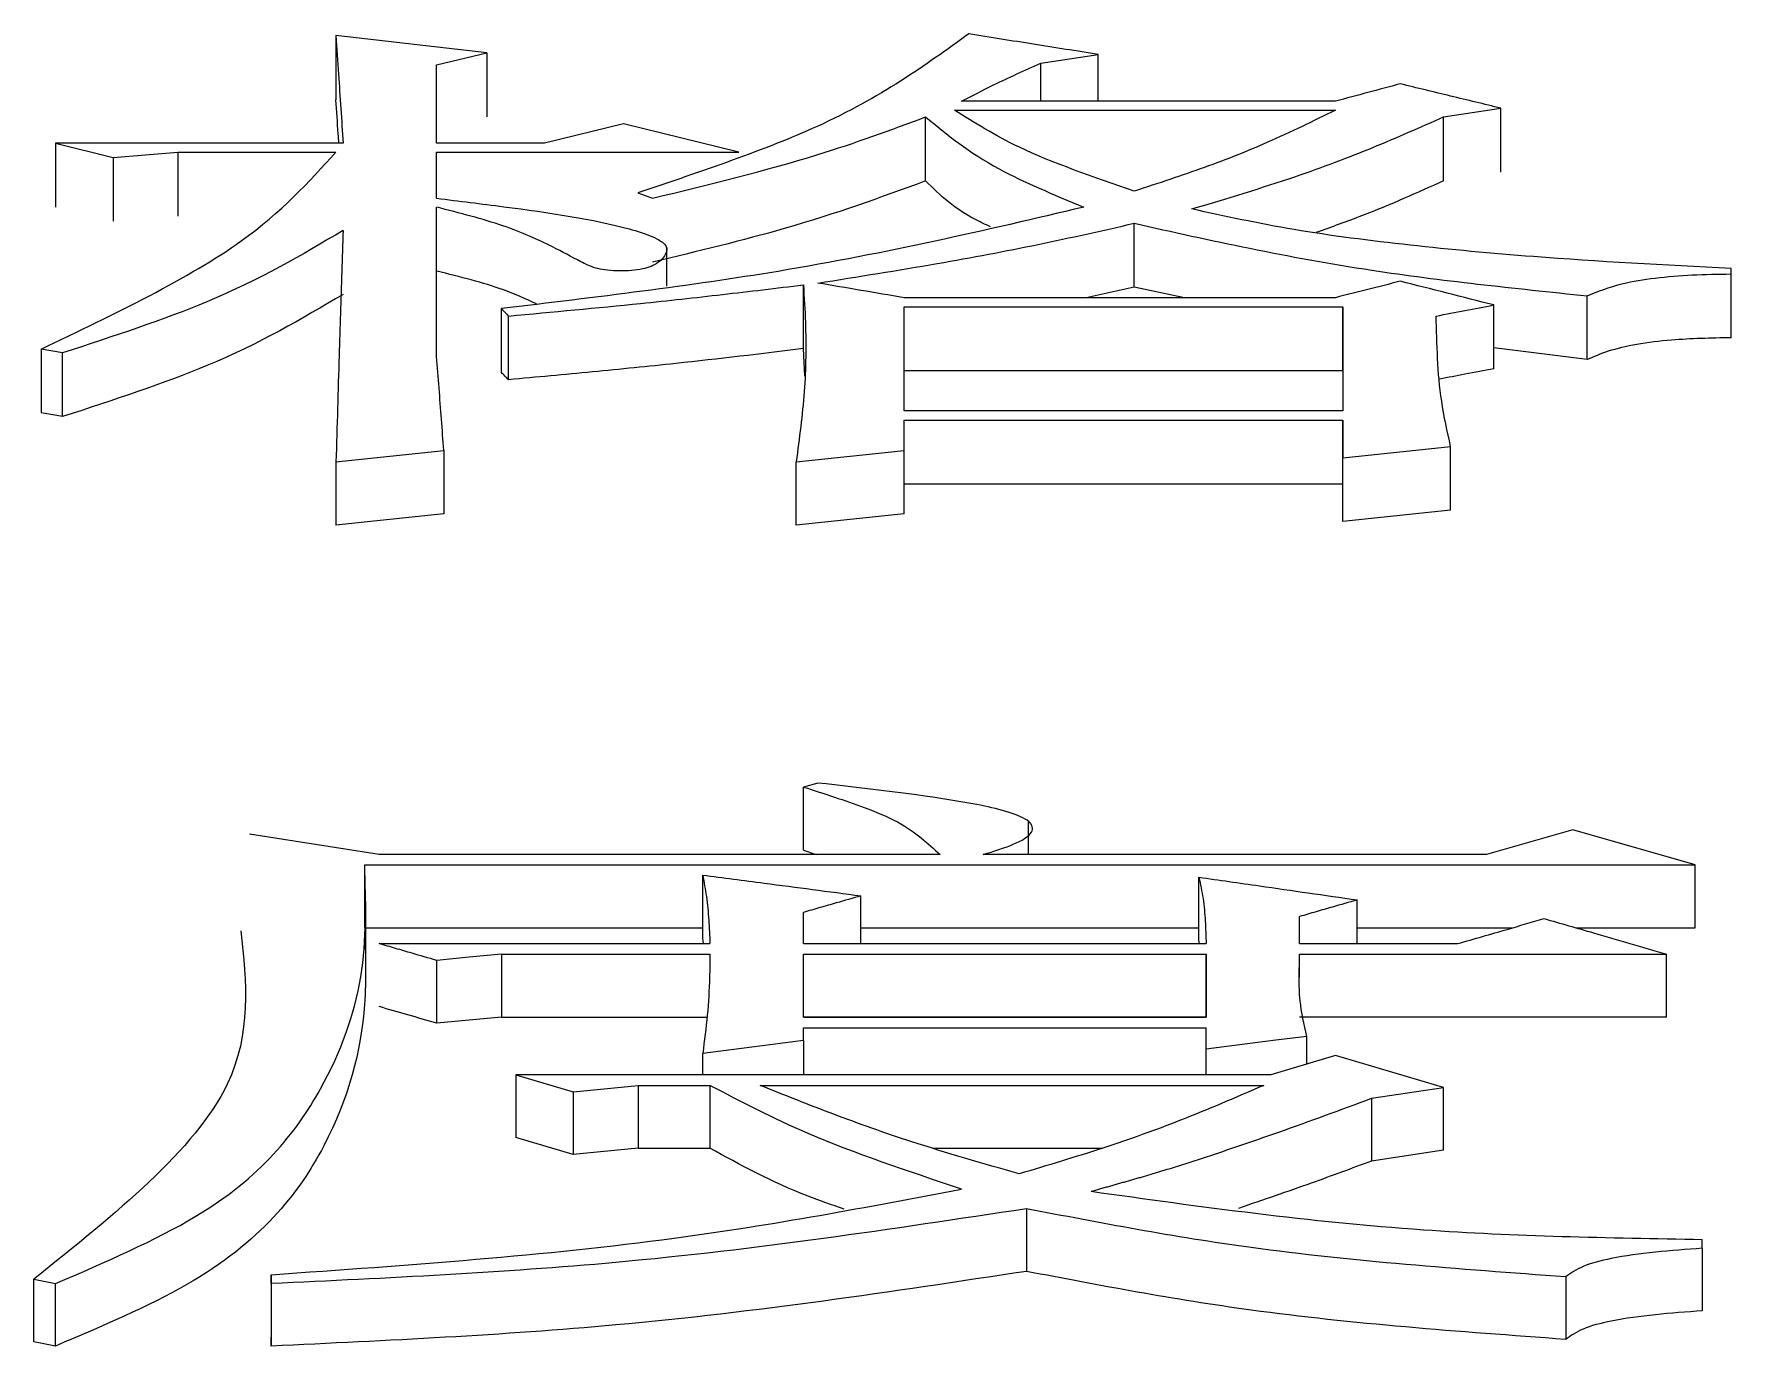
# Model space of a CAD drawing. Header units: millimetres. Extents: x 5231 to 7653, y 7068 to 7959.
# Drawn here: x 6738.689 to 6741.242, y 7418.632 to 7420.606 of the extents above; entities that cross this region are included whole.
import ezdxf

# ---------------------------------------------------------------- set-up
doc = ezdxf.new("R2010")
doc.units = ezdxf.units.MM

msp = doc.modelspace()

# ---------------------------------------------------------------- linework, layer by layer
at = {"color": 7, "linetype": 'Continuous', "lineweight": 25}
for p, q in [((6739.3701, 7420.5781), (6739.143, 7420.6039)), ((6739.143, 7420.6039), (6739.143, 7420.5074)), ((6739.2944, 7420.56), (6739.3701, 7420.5781)), ((6739.2944, 7420.4419), (6739.2944, 7420.56)), ((6740.2031, 7420.5052), (6740.2031, 7420.5625)), ((6740.6466, 7420.5052), (6740.0841, 7420.5052)), ((6740.03, 7420.3852), (6740.03, 7420.4815)), ((6740.0733, 7420.492), (6740.6466, 7420.492)), ((6739.5757, 7420.471), (6739.4567, 7420.4419)), ((6739.7488, 7420.4287), (6739.5757, 7420.471)), ((6738.7211, 7420.4419), (6738.8077, 7420.4207)), ((6739.1538, 7420.4419), (6738.7211, 7420.4419)), ((6738.8077, 7420.4207), (6738.905, 7420.4287)), ((6738.905, 7420.4287), (6739.1429, 7420.4287)), ((6739.4567, 7420.4419), (6739.2944, 7420.4419)), ((6739.2944, 7420.4287), (6739.7488, 7420.4287)), ((6739.2944, 7420.3592), (6739.2944, 7420.4287)), ((6739.2944, 7420.1209), (6739.2944, 7420.3458)), ((6739.6409, 7420.2267), (6739.6409, 7420.2841)), ((6741.2416, 7420.2453), (6741.2416, 7420.2535)), ((6741.2416, 7420.1493), (6741.2416, 7420.2453)), ((6740.3437, 7420.2254), (6740.2713, 7420.2096)), ((6740.4192, 7420.2096), (6740.3437, 7420.2254)), ((6740.6466, 7420.2096), (6739.9976, 7420.2096)), ((6739.9976, 7420.1958), (6740.6574, 7420.1958)), ((6739.9976, 7420.0395), (6739.9976, 7420.1958)), ((6740.6574, 7420.1958), (6740.6574, 7420.0395)), ((6739.3918, 7420.0972), (6739.3918, 7420.1931)), ((6738.7319, 7420.1265), (6738.6994, 7420.1321)), ((6738.6994, 7420.1321), (6738.6994, 7420.0362)), ((6738.7319, 7420.0306), (6738.7319, 7420.1265)), ((6739.8481, 7420.0917), (6739.8461, 7420.1329)), ((6741.0252, 7420.1164), (6740.8846, 7420.1342)), ((6739.9976, 7420.0999), (6740.6574, 7420.0999)), ((6738.7319, 7420.0306), (6738.6995, 7420.0362)), ((6740.6574, 7420.0395), (6739.9976, 7420.0395)), ((6739.9976, 7420.0253), (6740.6574, 7420.0253)), ((6739.9976, 7419.9799), (6739.9976, 7420.0253)), ((6740.6574, 7420.0253), (6740.6574, 7419.9684)), ((6739.143, 7419.9627), (6739.3053, 7419.9799)), ((6739.3053, 7419.9799), (6739.3053, 7419.8842)), ((6740.6574, 7419.8728), (6740.6574, 7419.9684)), ((6739.8353, 7419.8671), (6739.8353, 7419.9627)), ((6739.9976, 7419.9296), (6740.6574, 7419.9296)), ((6740.6574, 7419.8728), (6740.6574, 7419.9296)), ((6739.3053, 7419.8842), (6739.143, 7419.8671)), ((6739.8678, 7419.4793), (6739.8462, 7419.4732)), ((6739.2079, 7419.3718), (6739.0132, 7419.4026)), ((6740.1849, 7419.3717), (6740.1849, 7419.4215)), ((6741.0036, 7419.4088), (6740.8738, 7419.3717)), ((6741.1875, 7419.3563), (6741.0036, 7419.4088)), ((6739.8462, 7419.3782), (6739.8654, 7419.3717)), ((6739.1862, 7419.3563), (6741.1875, 7419.3563)), ((6739.1862, 7419.2614), (6739.1862, 7419.3563)), ((6740.0517, 7419.3717), (6739.2079, 7419.3718)), ((6740.8738, 7419.3717), (6740.1166, 7419.3717)), ((6739.188, 7419.2052), (6739.188, 7419.3009)), ((6739.8462, 7419.2376), (6739.8462, 7419.2847)), ((6740.5926, 7419.2376), (6740.5926, 7419.2784)), ((6739.188, 7419.2614), (6739.6947, 7419.2614)), ((6739.9327, 7419.2614), (6740.4411, 7419.2614)), ((6740.6791, 7419.2614), (6740.9125, 7419.2614)), ((6741.0082, 7419.2614), (6741.1875, 7419.2614)), ((6739.2079, 7419.2376), (6739.7055, 7419.2376)), ((6739.6961, 7419.2376), (6739.6947, 7419.2459)), ((6739.8462, 7419.2376), (6740.4519, 7419.2376)), ((6740.4421, 7419.2376), (6740.4411, 7419.2428)), ((6740.5926, 7419.2376), (6740.8305, 7419.2376)), ((6739.3918, 7419.2219), (6739.7055, 7419.2219)), ((6739.3918, 7419.2219), (6739.3918, 7419.1272)), ((6739.8462, 7419.2219), (6740.4519, 7419.2219)), ((6739.8462, 7419.1269), (6739.8462, 7419.2219)), ((6740.4519, 7419.1269), (6740.4519, 7419.2219)), ((6740.4519, 7419.2219), (6740.4519, 7419.1272)), ((6740.5926, 7419.2219), (6741.1442, 7419.2219)), ((6740.5926, 7419.1873), (6740.5926, 7419.2219)), ((6739.3918, 7419.1272), (6739.7012, 7419.1272)), ((6740.4519, 7419.1272), (6739.8462, 7419.1272)), ((6739.8462, 7419.1269), (6740.4519, 7419.1269)), ((6741.1442, 7419.1272), (6740.5926, 7419.1272)), ((6739.8462, 7419.1109), (6740.4519, 7419.1109)), ((6739.8462, 7419.0917), (6739.8462, 7419.1109)), ((6740.4519, 7419.0789), (6740.4519, 7419.1109)), ((6740.6034, 7419.0565), (6740.6034, 7419.0981)), ((6739.6947, 7419.0404), (6739.6947, 7419.0725)), ((6739.8462, 7419.0917), (6739.8462, 7419.0404)), ((6740.4519, 7419.0404), (6740.4519, 7419.0789)), ((6740.6467, 7419.0693), (6740.5493, 7419.0404)), ((6740.8089, 7419.0211), (6740.6467, 7419.0693)), ((6739.4135, 7419.0404), (6739.5, 7419.0146)), ((6740.5493, 7419.0404), (6739.4135, 7419.0404)), ((6739.5, 7419.0146), (6739.5974, 7419.0243)), ((6739.5974, 7419.0243), (6739.7056, 7419.0243)), ((6739.5974, 7419.0243), (6739.5974, 7418.9299)), ((6739.7056, 7419.0243), (6739.7056, 7418.9299)), ((6739.7813, 7419.0243), (6740.5385, 7419.0243)), ((6740.7007, 7419.0049), (6740.8089, 7419.0211)), ((6740.7007, 7419.0049), (6740.7007, 7418.9105)), ((6739.5, 7418.9202), (6739.4135, 7418.946)), ((6739.5974, 7418.9299), (6739.5, 7418.9202)), ((6739.5974, 7418.9299), (6739.7056, 7418.9299)), ((6740.0414, 7418.9299), (6740.2963, 7418.9299)), ((6740.8089, 7418.9267), (6740.7007, 7418.9105)), ((6740.1815, 7418.8387), (6740.1815, 7418.7445)), ((6741.1983, 7418.7792), (6741.1983, 7418.7925)), ((6741.1983, 7418.7792), (6741.1983, 7418.6851)), ((6739.0457, 7418.7395), (6739.0457, 7418.6454)), ((6739.0457, 7418.7261), (6739.0457, 7418.7394)), ((6738.6887, 7418.7328), (6738.7212, 7418.7261)), ((6738.6887, 7418.6387), (6738.6887, 7418.7328)), ((6738.7212, 7418.6321), (6738.7212, 7418.7261)), ((6739.0457, 7418.7261), (6739.0457, 7418.6321)), ((6738.7212, 7418.6321), (6738.6887, 7418.6387)), ((6739.0457, 7418.6321), (6739.0457, 7418.6454))]:
    msp.add_line(p, q, dxfattribs=at)
at = {"color": 7, "linetype": 'Continuous', "lineweight": 25, "flags": 128}
for points in [[(6739.3701, 7420.5781), (6739.3701, 7420.5241), (6739.3701, 7420.4816)], [(6740.2031, 7420.5625), (6740.2463, 7420.569), (6740.2896, 7420.5755)], [(6740.2896, 7420.5052), (6740.2896, 7420.5331), (6740.2896, 7420.5755)], [(6740.8089, 7420.4815), (6740.8521, 7420.4881), (6740.8954, 7420.4947)], [(6740.8089, 7420.3852), (6740.8089, 7420.4391), (6740.8089, 7420.4815)], [(6740.8954, 7420.3983), (6740.8954, 7420.4523), (6740.8954, 7420.4947)], [(6738.7211, 7420.4419), (6738.7211, 7420.388), (6738.7211, 7420.3457)], [(6738.905, 7420.4287), (6738.905, 7420.3748), (6738.905, 7420.3324)], [(6738.8077, 7420.4207), (6738.8077, 7420.3668), (6738.8077, 7420.3245)], [(6739.5973, 7420.3673), (6739.6081, 7420.3632), (6739.619, 7420.3592)], [(6740.3438, 7420.2254), (6740.3438, 7420.2504), (6740.3438, 7420.2754), (6740.3438, 7420.3215)], [(6739.8461, 7420.1329), (6739.8461, 7420.1866), (6739.8461, 7420.2288)], [(6740.6574, 7420.0999), (6740.6574, 7420.1536), (6740.6574, 7420.1958)], [(6740.8846, 7420.1026), (6740.8846, 7420.1564), (6740.8846, 7420.1986)], [(6741.0252, 7420.1164), (6741.0252, 7420.1431), (6741.0252, 7420.1698), (6741.0252, 7420.2124)], [(6739.4026, 7420.0861), (6739.4026, 7420.1398), (6739.4026, 7420.182)], [(6740.6574, 7419.9296), (6740.6574, 7419.9832), (6740.6574, 7420.0253)], [(6739.8353, 7419.9627), (6739.9164, 7419.9713), (6739.9976, 7419.9799)], [(6739.9976, 7419.8842), (6739.9976, 7419.9378), (6739.9976, 7419.9799)], [(6740.6574, 7419.9684), (6740.7386, 7419.977), (6740.8197, 7419.9856)], [(6740.8197, 7419.8899), (6740.8197, 7419.9435), (6740.8197, 7419.9856)], [(6739.143, 7419.9627), (6739.143, 7419.9092), (6739.143, 7419.8671)], [(6740.8197, 7419.8899), (6740.7386, 7419.8813), (6740.6574, 7419.8728)], [(6739.9976, 7419.8842), (6739.9164, 7419.8756), (6739.8353, 7419.8671)], [(6739.8462, 7419.3782), (6739.8461, 7419.4115), (6739.8461, 7419.4423), (6739.8462, 7419.4732)], [(6741.1875, 7419.2614), (6741.1875, 7419.3145), (6741.1875, 7419.3563)], [(6739.6947, 7419.2459), (6739.6947, 7419.299), (6739.6947, 7419.3408)], [(6740.4411, 7419.2428), (6740.4411, 7419.2959), (6740.4411, 7419.3376)], [(6739.9327, 7419.2376), (6739.9327, 7419.2679), (6739.9327, 7419.3096)], [(6740.6791, 7419.2376), (6740.6791, 7419.2617), (6740.6791, 7419.3034)], [(6739.3918, 7419.2219), (6739.3432, 7419.2172), (6739.3188, 7419.2148), (6739.2945, 7419.2124)], [(6739.2945, 7419.1178), (6739.2945, 7419.1708), (6739.2945, 7419.2124)], [(6741.1442, 7419.1272), (6741.1442, 7419.1802), (6741.1442, 7419.2219)], [(6739.3918, 7419.1272), (6739.3432, 7419.1225), (6739.2945, 7419.1178)], [(6740.4519, 7419.0404), (6740.4519, 7419.0693), (6740.4519, 7419.1109)], [(6740.6034, 7419.0981), (6740.5568, 7419.0922), (6740.5102, 7419.0863), (6740.4519, 7419.0789)], [(6739.8462, 7419.0917), (6739.7996, 7419.0858), (6739.7529, 7419.0799), (6739.6947, 7419.0725)], [(6739.4135, 7419.0404), (6739.4135, 7418.9875), (6739.4135, 7418.946)], [(6740.8089, 7418.9267), (6740.8089, 7418.9795), (6740.8089, 7419.0211)], [(6739.5, 7419.0146), (6739.5, 7418.9618), (6739.5, 7418.9202)], [(6740.9928, 7418.7361), (6740.9928, 7418.7099), (6740.9928, 7418.6837), (6740.9928, 7418.6421)]]:
    msp.add_lwpolyline(points, dxfattribs=at)
at = {"color": 7, "linetype": 'Continuous', "lineweight": 25}
for points, knots in [([(6739.143, 7420.6039), (6739.1443, 7420.5846), (6739.1467, 7420.5483), (6739.1503, 7420.4943), (6739.1526, 7420.4594), (6739.1538, 7420.4419)], [0, 0, 0, 0, 0.360863, 0.680431, 1, 1, 1, 1]), ([(6740.0949, 7420.6065), (6740.0289, 7420.5588), (6739.9102, 7420.4729), (6739.6935, 7420.3998), (6739.5972, 7420.3673)], [0, 0, 0, 0, 0.555743, 1, 1, 1, 1]), ([(6740.2896, 7420.5755), (6740.2572, 7420.5807), (6740.1923, 7420.591), (6740.1274, 7420.6013), (6740.0949, 7420.6065)], [0, 0, 0, 0, 0.500001, 1, 1, 1, 1]), ([(6740.0841, 7420.5052), (6740.0998, 7420.5134), (6740.1264, 7420.5273), (6740.167, 7420.5462), (6740.1911, 7420.5571), (6740.2031, 7420.5625)], [0, 0, 0, 0, 0.420893, 0.710402, 1, 1, 1, 1]), ([(6740.7439, 7420.5313), (6740.7277, 7420.527), (6740.6953, 7420.5183), (6740.6628, 7420.5095), (6740.6466, 7420.5052)], [0, 0, 0, 0, 0.500001, 1, 1, 1, 1]), ([(6740.8954, 7420.4947), (6740.8701, 7420.5008), (6740.8197, 7420.513), (6740.7692, 7420.5252), (6740.7439, 7420.5313)], [0, 0, 0, 0, 0.500001, 1, 1, 1, 1]), ([(6739.1474, 7420.4419), (6739.1471, 7420.4467), (6739.1456, 7420.4687), (6739.1441, 7420.4904), (6739.143, 7420.5074)], [0, 0, 0, 0, 0.217429, 1, 1, 1, 1]), ([(6739.619, 7420.3592), (6739.705, 7420.3802), (6739.8576, 7420.4175), (6739.9776, 7420.4621), (6740.03, 7420.4815)], [0, 0, 0, 0, 0.56336, 1, 1, 1, 1]), ([(6740.03, 7420.4815), (6740.0623, 7420.455), (6740.1202, 7420.4072), (6740.2226, 7420.3647), (6740.268, 7420.3458)], [0, 0, 0, 0, 0.556662, 1, 1, 1, 1]), ([(6740.3437, 7420.3699), (6740.2819, 7420.3913), (6740.1721, 7420.4292), (6740.1033, 7420.4729), (6740.0733, 7420.492)], [0, 0, 0, 0, 0.563444, 1, 1, 1, 1]), ([(6740.6466, 7420.492), (6740.6133, 7420.4755), (6740.5534, 7420.4458), (6740.4514, 7420.405), (6740.3797, 7420.3817), (6740.3437, 7420.3699)], [0, 0, 0, 0, 0.385333, 0.691685, 1, 1, 1, 1]), ([(6740.4303, 7420.3431), (6740.4834, 7420.359), (6740.5814, 7420.3884), (6740.7048, 7420.4354), (6740.7741, 7420.4661), (6740.8089, 7420.4815)], [0, 0, 0, 0, 0.37017, 0.684341, 1, 1, 1, 1]), ([(6738.6994, 7420.1321), (6738.8108, 7420.1855), (6739.0088, 7420.2805), (6739.1021, 7420.3836), (6739.1429, 7420.4287)], [0, 0, 0, 0, 0.562636, 1, 1, 1, 1]), ([(6740.03, 7420.3852), (6739.9624, 7420.3605), (6739.8408, 7420.3162), (6739.6871, 7420.2794), (6739.619, 7420.263)], [0, 0, 0, 0, 0.55642, 1, 1, 1, 1]), ([(6740.1274, 7420.3163), (6740.1221, 7420.3187), (6740.0757, 7420.3402), (6740.0515, 7420.364), (6740.03, 7420.3852)], [0, 0, 0, 0, 0.112995, 1, 1, 1, 1]), ([(6740.8089, 7420.3852), (6740.7693, 7420.3674), (6740.7102, 7420.3409), (6740.6407, 7420.3159), (6740.6177, 7420.3077)], [0, 0, 0, 0, 0.669316, 1, 1, 1, 1]), ([(6739.2944, 7420.3592), (6739.3281, 7420.355), (6739.4295, 7420.3425), (6739.5475, 7420.3253), (6739.6205, 7420.3021), (6739.6432, 7420.2884), (6739.6396, 7420.274), (6739.6302, 7420.2631), (6739.6153, 7420.2556), (6739.6008, 7420.2518), (6739.5835, 7420.2499), (6739.565, 7420.2496), (6739.5474, 7420.251), (6739.5273, 7420.2555), (6739.5031, 7420.2678), (6739.4631, 7420.2899), (6739.3976, 7420.3193), (6739.3292, 7420.3369), (6739.2945, 7420.3458)], [0, 0, 0, 0, 0.104455, 0.314538, 0.365413, 0.416689, 0.461691, 0.509286, 0.529557, 0.546773, 0.564037, 0.580954, 0.598429, 0.614262, 0.652197, 0.737834, 0.86664, 1, 1, 1, 1]), ([(6740.268, 7420.3458), (6740.1203, 7420.3112), (6739.8542, 7420.2488), (6739.5341, 7420.2102), (6739.3918, 7420.1931)], [0, 0, 0, 0, 0.555385, 1, 1, 1, 1]), ([(6739.8678, 7420.2316), (6739.9282, 7420.2412), (6740.0418, 7420.2592), (6740.2011, 7420.2892), (6740.2961, 7420.3107), (6740.3437, 7420.3215)], [0, 0, 0, 0, 0.361618, 0.679963, 1, 1, 1, 1]), ([(6740.3437, 7420.3215), (6740.4587, 7420.2959), (6740.6659, 7420.2498), (6740.9145, 7420.2239), (6741.0252, 7420.2124)], [0, 0, 0, 0, 0.554843, 1, 1, 1, 1]), ([(6741.2416, 7420.2535), (6741.1417, 7420.2587), (6740.9776, 7420.2672), (6740.7582, 7420.2877), (6740.5812, 7420.3102), (6740.4803, 7420.3322), (6740.4303, 7420.3431)], [0, 0, 0, 0, 0.344082, 0.565383, 0.784584, 1, 1, 1, 1]), ([(6739.1538, 7420.3107), (6739.0917, 7420.2739), (6738.9802, 7420.2078), (6738.8082, 7420.1515), (6738.7319, 7420.1265)], [0, 0, 0, 0, 0.556097, 1, 1, 1, 1]), ([(6739.1538, 7420.3107), (6739.1531, 7420.29), (6739.1511, 7420.228), (6739.1474, 7420.1129), (6739.1446, 7420.0162), (6739.143, 7419.9627)], [0, 0, 0, 0, 0.182547, 0.547641, 1, 1, 1, 1]), ([(6739.4446, 7420.2002), (6739.4286, 7420.2076), (6739.3881, 7420.2263), (6739.3298, 7420.2408), (6739.2945, 7420.2496)], [0, 0, 0, 0, 0.395631, 1, 1, 1, 1]), ([(6741.0252, 7420.2124), (6741.0414, 7420.219), (6741.0685, 7420.2301), (6741.127, 7420.2398), (6741.1829, 7420.2446), (6741.2219, 7420.2451), (6741.2416, 7420.2453)], [0, 0, 0, 0, 0.328374, 0.548346, 0.773135, 1, 1, 1, 1]), ([(6739.4026, 7420.182), (6739.4691, 7420.1881), (6739.5775, 7420.1981), (6739.7247, 7420.2142), (6739.8056, 7420.224), (6739.8461, 7420.2288)], [0, 0, 0, 0, 0.442714, 0.721209, 1, 1, 1, 1]), ([(6739.8461, 7420.2288), (6739.8473, 7420.21), (6739.8506, 7420.157), (6739.8495, 7420.0686), (6739.84, 7419.998), (6739.8353, 7419.9627)], [0, 0, 0, 0, 0.2166413, 0.6081517, 1, 1, 1, 1]), ([(6739.9976, 7420.2096), (6739.9759, 7420.2133), (6739.9327, 7420.2206), (6739.8894, 7420.2279), (6739.8678, 7420.2316)], [0, 0, 0, 0, 0.500001, 1, 1, 1, 1]), ([(6740.744, 7420.2343), (6740.7277, 7420.2302), (6740.6953, 7420.222), (6740.6628, 7420.2137), (6740.6466, 7420.2096)], [0, 0, 0, 0, 0.500001, 1, 1, 1, 1]), ([(6740.8846, 7420.1986), (6740.8611, 7420.2045), (6740.8143, 7420.2165), (6740.7674, 7420.2284), (6740.744, 7420.2343)], [0, 0, 0, 0, 0.500001, 1, 1, 1, 1]), ([(6739.1538, 7420.2146), (6739.0917, 7420.1778), (6738.9802, 7420.1118), (6738.8082, 7420.0556), (6738.7319, 7420.0306)], [0, 0, 0, 0, 0.5560424, 1, 1, 1, 1]), ([(6740.798, 7420.182), (6740.8125, 7420.1848), (6740.8413, 7420.1903), (6740.8702, 7420.1958), (6740.8846, 7420.1986)], [0, 0, 0, 0, 0.5000023, 1, 1, 1, 1]), ([(6739.3918, 7420.1931), (6739.3936, 7420.1912), (6739.3972, 7420.1876), (6739.4008, 7420.1839), (6739.4026, 7420.182)], [0, 0, 0, 0, 0.5000028, 1, 1, 1, 1]), ([(6740.8197, 7419.9856), (6740.8147, 7420.0083), (6740.8049, 7420.0528), (6740.7995, 7420.1183), (6740.7985, 7420.1608), (6740.798, 7420.182)], [0, 0, 0, 0, 0.343687, 0.671772, 1, 1, 1, 1]), ([(6741.2416, 7420.1493), (6741.2112, 7420.1487), (6741.1616, 7420.1478), (6741.0988, 7420.1398), (6741.0549, 7420.1296), (6741.035, 7420.1207), (6741.0252, 7420.1164)], [0, 0, 0, 0, 0.348919, 0.571355, 0.788309, 1, 1, 1, 1]), ([(6739.3053, 7419.9799), (6739.3041, 7419.9955), (6739.3017, 7420.027), (6739.2981, 7420.074), (6739.2957, 7420.1053), (6739.2944, 7420.1209)], [0, 0, 0, 0, 0.329553, 0.664776, 1, 1, 1, 1]), ([(6739.8461, 7420.1329), (6739.7825, 7420.1252), (6739.6781, 7420.1125), (6739.5289, 7420.0979), (6739.4447, 7420.09), (6739.4026, 7420.0861)], [0, 0, 0, 0, 0.438491, 0.719172, 1, 1, 1, 1]), ([(6740.8846, 7420.1026), (6740.8702, 7420.0999), (6740.843, 7420.0947), (6740.8158, 7420.0895), (6740.8031, 7420.0871)], [0, 0, 0, 0, 0.5311121, 1, 1, 1, 1]), ([(6740.1166, 7419.3717), (6740.1324, 7419.3766), (6740.1636, 7419.3862), (6740.1938, 7419.4036), (6740.1897, 7419.4222), (6740.145, 7419.4405), (6740.0353, 7419.4603), (6739.9344, 7419.4718), (6739.8678, 7419.4793)], [0, 0, 0, 0, 0.119334, 0.235111, 0.326467, 0.420991, 0.617682, 1, 1, 1, 1]), ([(6739.8462, 7419.4732), (6739.8775, 7419.4632), (6739.9289, 7419.4469), (6739.9903, 7419.4214), (6740.0243, 7419.3968), (6740.0426, 7419.3801), (6740.0517, 7419.3717)], [0, 0, 0, 0, 0.345509, 0.566176, 0.783683, 1, 1, 1, 1]), ([(6738.7212, 7418.7261), (6738.7967, 7418.7588), (6738.9981, 7418.8458), (6739.1281, 7419.0102), (6739.1912, 7419.1888), (6739.1879, 7419.3002), (6739.1862, 7419.3563)], [0, 0, 0, 0, 0.180535, 0.481186, 0.738841, 1, 1, 1, 1]), ([(6739.6947, 7419.3408), (6739.6967, 7419.33), (6739.7008, 7419.3075), (6739.7041, 7419.2732), (6739.7051, 7419.2495), (6739.7055, 7419.2376)], [0, 0, 0, 0, 0.314831, 0.657355, 1, 1, 1, 1]), ([(6739.6947, 7419.3408), (6739.7255, 7419.3367), (6739.7806, 7419.3295), (6739.8599, 7419.3192), (6739.9084, 7419.3128), (6739.9327, 7419.3096)], [0, 0, 0, 0, 0.388596, 0.694298, 1, 1, 1, 1]), ([(6740.4411, 7419.3376), (6740.4434, 7419.327), (6740.448, 7419.3051), (6740.4509, 7419.2717), (6740.4516, 7419.249), (6740.4519, 7419.2376)], [0, 0, 0, 0, 0.32175, 0.660795, 1, 1, 1, 1]), ([(6740.4411, 7419.3376), (6740.4715, 7419.3333), (6740.5263, 7419.3254), (6740.6057, 7419.314), (6740.6546, 7419.3069), (6740.6791, 7419.3034)], [0, 0, 0, 0, 0.382821, 0.69141, 1, 1, 1, 1]), ([(6739.9327, 7419.3096), (6739.9203, 7419.3061), (6739.8997, 7419.3001), (6739.8709, 7419.2918), (6739.8544, 7419.287), (6739.8462, 7419.2847)], [0, 0, 0, 0, 0.4283649, 0.7141826, 1, 1, 1, 1]), ([(6740.6791, 7419.3034), (6740.6667, 7419.2998), (6740.6461, 7419.2939), (6740.6173, 7419.2856), (6740.6008, 7419.2808), (6740.5926, 7419.2784)], [0, 0, 0, 0, 0.428365, 0.714183, 1, 1, 1, 1]), ([(6740.8305, 7419.2376), (6740.8429, 7419.2412), (6740.8676, 7419.2484), (6740.9109, 7419.2609), (6740.9418, 7419.2699), (6740.9603, 7419.2753)], [0, 0, 0, 0, 0.285577, 0.571153, 1, 1, 1, 1]), ([(6740.9603, 7419.2753), (6740.9851, 7419.2681), (6741.0281, 7419.2557), (6741.0894, 7419.2379), (6741.1259, 7419.2272), (6741.1442, 7419.2219)], [0, 0, 0, 0, 0.403163, 0.701581, 1, 1, 1, 1]), ([(6739.0001, 7419.2567), (6739.0081, 7419.1796), (6739.0264, 7419.0031), (6738.8103, 7418.8302), (6738.6887, 7418.7328)], [0, 0, 0, 0, 0.436871, 1, 1, 1, 1]), ([(6739.1862, 7419.2614), (6739.1875, 7419.223), (6739.1909, 7419.1149), (6739.144, 7418.9338), (6738.9996, 7418.7507), (6738.7913, 7418.662), (6738.7212, 7418.6321)], [0, 0, 0, 0, 0.179534, 0.505448, 0.833515, 1, 1, 1, 1]), ([(6739.2945, 7419.2124), (6739.2821, 7419.216), (6739.2615, 7419.222), (6739.2327, 7419.2304), (6739.2162, 7419.2352), (6739.2079, 7419.2376)], [0, 0, 0, 0, 0.42836, 0.71418, 1, 1, 1, 1]), ([(6739.7055, 7419.2219), (6739.7054, 7419.2103), (6739.7051, 7419.1798), (6739.7023, 7419.13), (6739.6972, 7419.0917), (6739.6947, 7419.0725)], [0, 0, 0, 0, 0.234829, 0.617337, 1, 1, 1, 1]), ([(6740.6034, 7419.0981), (6740.5993, 7419.116), (6740.5925, 7419.1456), (6740.5917, 7419.1869), (6740.5923, 7419.2102), (6740.5926, 7419.2219)], [0, 0, 0, 0, 0.430957, 0.715413, 1, 1, 1, 1]), ([(6739.2945, 7419.1178), (6739.2801, 7419.122), (6739.2512, 7419.1304), (6739.2224, 7419.1387), (6739.2079, 7419.1429)], [0, 0, 0, 0, 0.499999, 1, 1, 1, 1]), ([(6740.0841, 7418.8683), (6740.0034, 7418.8952), (6739.8603, 7418.9431), (6739.7526, 7418.9996), (6739.7056, 7419.0243)], [0, 0, 0, 0, 0.5632901, 1, 1, 1, 1]), ([(6740.1707, 7418.8912), (6740.1158, 7418.9069), (6740.0177, 7418.9352), (6739.8903, 7418.9806), (6739.8177, 7419.0097), (6739.7813, 7419.0243)], [0, 0, 0, 0, 0.387466, 0.693166, 1, 1, 1, 1]), ([(6740.5385, 7419.0243), (6740.4972, 7419.0064), (6740.4216, 7418.9737), (6740.298, 7418.9292), (6740.2132, 7418.9039), (6740.1707, 7418.8912)], [0, 0, 0, 0, 0.374499, 0.686278, 1, 1, 1, 1]), ([(6740.2789, 7418.865), (6740.2833, 7418.8662), (6740.2899, 7418.8681), (6740.2988, 7418.8705), (6740.3054, 7418.8724), (6740.312, 7418.8743), (6740.3186, 7418.8761), (6740.3252, 7418.878), (6740.3317, 7418.8799), (6740.3383, 7418.8817), (6740.3449, 7418.8836), (6740.3514, 7418.8855), (6740.3601, 7418.888), (6740.3687, 7418.8906), (6740.3774, 7418.8931), (6740.3838, 7418.8951), (6740.3966, 7418.899), (6740.4408, 7418.9127), (6740.4975, 7418.9319), (6740.5933, 7418.9651), (6740.6547, 7418.9878), (6740.7007, 7419.0049)], [0, 0, 0, 0, 0.0289044, 0.0433847, 0.0578649, 0.0723452, 0.0868255, 0.1013058, 0.1157861, 0.1302664, 0.1447467, 0.159227, 0.1737073, 0.2026681, 0.2171484, 0.2316287, 0.246109, 0.3040332, 0.5357914, 0.6516367, 1, 1, 1, 1]), ([(6739.9073, 7418.8381), (6739.889, 7418.8445), (6739.8098, 7418.8722), (6739.7509, 7418.9048), (6739.7056, 7418.9299)], [0, 0, 0, 0, 0.231558, 1, 1, 1, 1]), ([(6740.7007, 7418.9105), (6740.6708, 7418.8994), (6740.6059, 7418.8752), (6740.5376, 7418.8519), (6740.5007, 7418.8393)], [0, 0, 0, 0, 0.461513, 1, 1, 1, 1]), ([(6739.0457, 7418.7395), (6739.252, 7418.754), (6739.618, 7418.7797), (6739.9425, 7418.8414), (6740.0841, 7418.8683)], [0, 0, 0, 0, 0.563872, 1, 1, 1, 1]), ([(6740.2789, 7418.865), (6740.4432, 7418.842), (6740.7385, 7418.8008), (6741.057, 7418.795), (6741.1983, 7418.7925)], [0, 0, 0, 0, 0.55643, 1, 1, 1, 1]), ([(6740.1815, 7418.8387), (6739.9788, 7418.8079), (6739.615, 7418.7528), (6739.2204, 7418.7343), (6739.0457, 7418.7261)], [0, 0, 0, 0, 0.557128, 1, 1, 1, 1]), ([(6740.9928, 7418.7361), (6740.8317, 7418.7479), (6740.5458, 7418.7688), (6740.2922, 7418.8175), (6740.1815, 7418.8387)], [0, 0, 0, 0, 0.5636828, 1, 1, 1, 1]), ([(6741.1983, 7418.7792), (6741.1508, 7418.7757), (6741.085, 7418.7708), (6741.0159, 7418.7529), (6741.0004, 7418.7416), (6740.9928, 7418.7361)], [0, 0, 0, 0, 0.571287, 0.789427, 1, 1, 1, 1]), ([(6740.1815, 7418.7445), (6739.9788, 7418.7138), (6739.615, 7418.6587), (6739.2204, 7418.6403), (6739.0457, 7418.6321)], [0, 0, 0, 0, 0.557096, 1, 1, 1, 1]), ([(6740.9928, 7418.6421), (6740.8317, 7418.6538), (6740.5458, 7418.6747), (6740.2922, 7418.7233), (6740.1815, 7418.7445)], [0, 0, 0, 0, 0.563727, 1, 1, 1, 1]), ([(6741.1983, 7418.6851), (6741.1508, 7418.6816), (6741.085, 7418.6767), (6741.0159, 7418.6588), (6741.0004, 7418.6476), (6740.9928, 7418.6421)], [0, 0, 0, 0, 0.571439, 0.789549, 1, 1, 1, 1])]:
    msp.add_open_spline(points, degree=3, knots=knots, dxfattribs=at)
msp.add_open_spline([(6739.4026, 7420.0861), (6739.4008, 7420.0879), (6739.3972, 7420.0916), (6739.3936, 7420.0953), (6739.3918, 7420.0971)], degree=3, dxfattribs=at)

doc.saveas('drawing.dxf')
